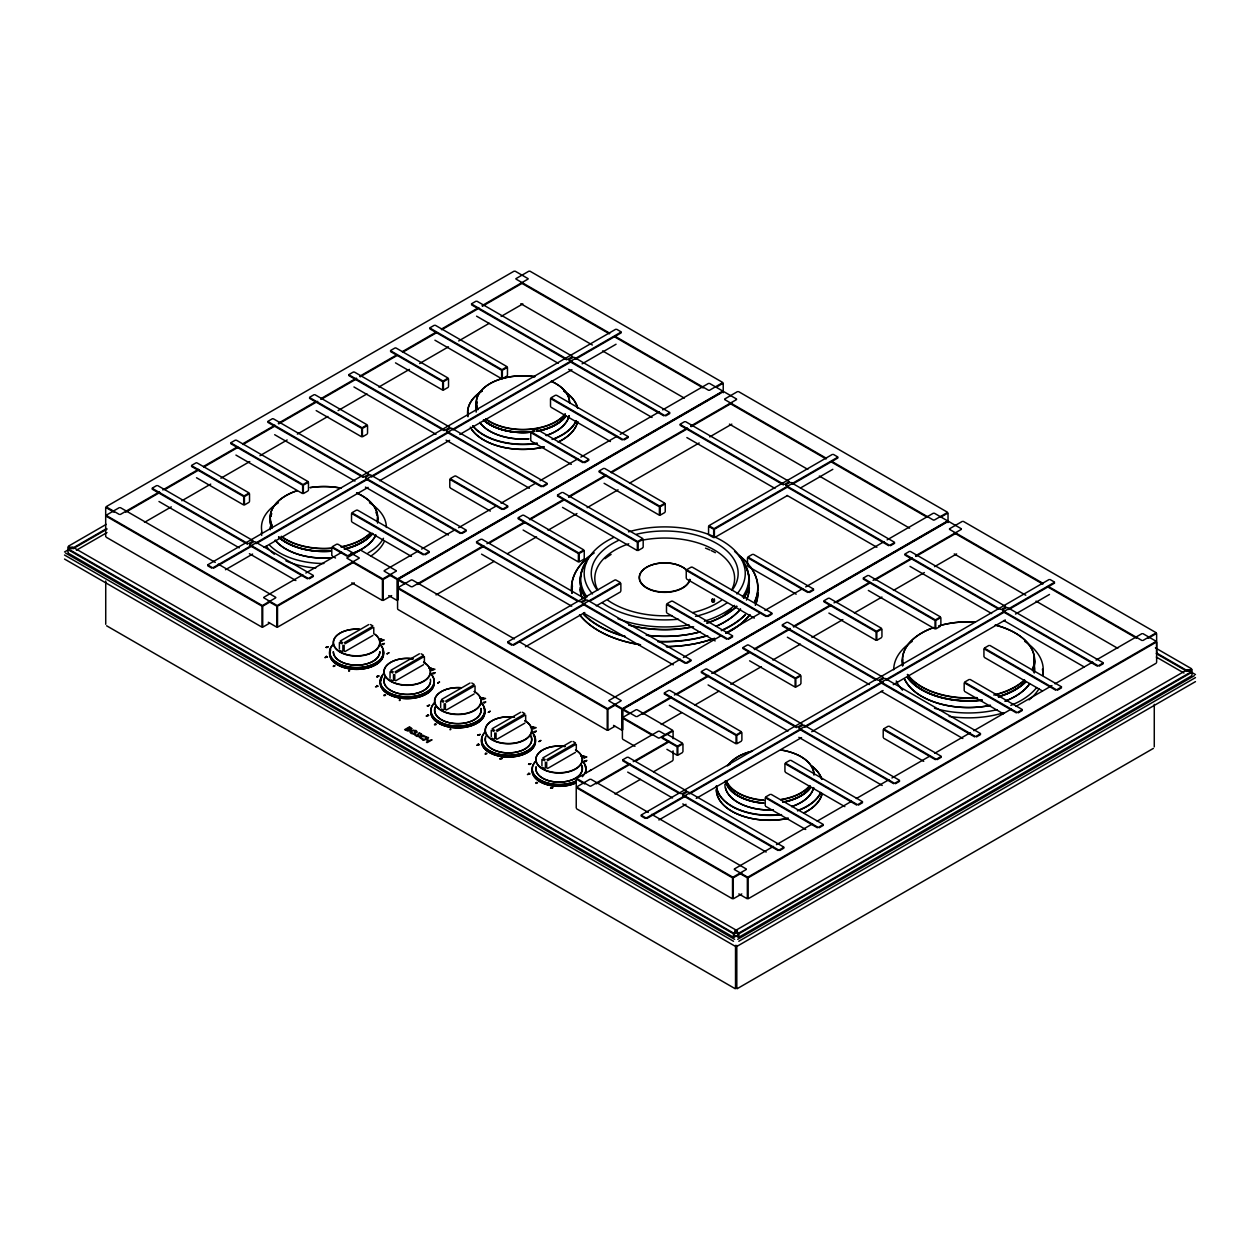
<?xml version="1.0" encoding="UTF-8"?>
<svg xmlns="http://www.w3.org/2000/svg" width="1260" height="1260" viewBox="0 0 1260 1260"><rect width="100%" height="100%" fill="white"/><g stroke="black" fill="none" stroke-linecap="round" stroke-linejoin="round"><path stroke-width="1.5" d="M331.789 555.282L331.789 547.58M747.353 898.27L747.353 878.409M748.062 898.27L748.062 878.409M1154.27 746.865L1154.27 704.34M1156.633 662.382L1156.633 642.112M348.925 670.446C348.043 672.336 350.248 670.619 349.461 670.525M399.546 699.678C398.68 701.568 400.885 699.851 400.097 699.757M450.182 728.91C449.316 730.8 451.505 729.083 450.733 728.989M500.819 758.142L501.354 758.221M712.388 598.957L712.388 601.997M714.231 599.571L712.105 599.571M714.231 599.24L713.506 600.295L711.9 599.76M713.932 601.997L713.506 600.658L713.522 601.933M106.171 506.677L514.111 271.152M152.177 488.171L156.665 485.572M191.504 465.46L196.009 462.861M230.848 442.748L235.336 440.149M267.86 421.376L272.365 418.777M309.519 397.325L314.008 394.726M348.847 374.614L353.351 372.015M390.505 350.564L394.994 347.965M429.833 327.852L434.338 325.269M471.476 303.817L475.981 301.219M106.171 515.23L119.369 507.607M516.08 278.57L528.932 271.152M120.361 514.458L159.421 491.904M162.808 489.935L198.481 469.35M203.569 466.405L237.541 446.796M242.629 443.851L274.9 425.234M278.302 423.265L315.661 401.704M320.749 398.759L356.423 378.157M359.809 376.204L397.183 354.627M402.271 351.697L436.244 332.073M441.331 329.143L478.69 307.566M482.092 305.613L527.94 279.137M125.811 512.143L159.768 492.518M164.871 489.589L198.828 469.98M203.931 467.035L237.904 447.426M242.991 444.481L275.263 425.849M278.649 423.895L317.709 401.341M321.111 399.373L356.785 378.787M360.171 376.819L397.53 355.257M402.633 352.312L436.59 332.703M441.693 329.758L477.351 309.173M482.454 306.227L523.215 282.697M68.465 546.163L106.218 524.365M68.465 548.919L71.694 547.06M64.528 551.974L69.048 549.36M72.655 548.163L106.643 528.538M73.001 548.777L107.005 529.153M76.403 550.226L107.005 532.57M144.49 522.349L171.297 506.866M181.849 500.771L210.719 484.108M220.909 478.217L249.779 461.554M259.969 455.679L287.154 439.976M297.344 434.101L327.899 416.446M338.089 410.571L366.959 393.907M378.85 387.041L409.421 369.385M419.612 363.51L448.481 346.831M458.672 340.956L489.242 323.3M501.133 316.433L522.853 303.896M244.55 495.668L248.677 493.274M362.549 427.534L366.691 425.14M443.536 380.772L447.678 378.378M244.912 496.283L249.039 493.888M362.911 428.148L367.054 425.77M443.898 381.402L448.04 379.008M244.55 504.913L249.039 502.315M362.549 436.779L367.054 434.18M443.536 390.033L448.04 387.434M303.487 484.265L307.613 481.871M502.472 369.385L506.615 366.991M303.833 484.895L307.975 482.501M502.834 369.999L506.961 367.621M303.487 493.526L307.975 490.927M502.472 378.63L506.961 376.031M207.743 564.811L615.683 329.285M248.771 543.517L252.898 541.123M364.455 476.721L368.597 474.327M445.441 429.959L449.584 427.581M568.071 359.163L572.213 356.769M249.748 544.084L253.89 541.69M365.432 477.288L369.574 474.894M446.418 430.526L450.56 428.148M569.063 359.73L573.19 357.336M213.208 567.567L620.802 332.246M213.57 568.181L252.63 545.627M256.032 543.674L368.125 478.958M371.511 477.005L449.631 431.897M453.033 429.928L571.914 361.305M575.316 359.336L621.164 332.861M225.461 569.74L252.63 554.053M264.159 547.407L368.125 487.384M379.654 480.722L449.631 440.323M459.821 434.432L571.914 369.716M582.104 363.841L616.061 344.232M352.012 512.694L356.517 510.111M550.998 397.814L555.502 395.215M332.278 546.73L336.767 544.131M450.277 478.595L454.781 475.997M531.263 431.834L535.768 429.251M263.828 597.287L302.794 574.78M305.834 573.032L341.775 552.289M308.842 578.198L312.984 575.82M348.185 555.502L352.327 553.109M262.836 605.273L275.688 597.854M309.204 578.828L313.346 576.434M348.548 556.117L352.674 553.723M263.198 605.887L269.624 602.185M347.13 557.739L359.966 550.321M277.657 605.273L358.99 558.306M278.019 605.887L354.265 561.865M262.836 627.102L269.624 623.18M277.657 627.102L354.265 582.86M384.253 570.638L418.21 551.029M421.612 549.061L455.569 529.468M458.593 527.704L496.314 505.937M501.055 503.197L535.358 483.383M540.099 480.659L577.804 458.876M580.844 457.128L616.865 436.338M620.251 434.369L659.311 411.831M662.697 409.862L708.545 383.402M424.651 554.227L428.794 551.833M461.664 532.854L465.806 530.46M503.323 508.804L507.465 506.41M542.65 486.092L546.793 483.698M584.309 462.042L588.436 459.664M623.637 439.33L627.779 436.952M665.296 415.296L669.422 412.902M383.276 578.608L396.128 571.19M709.522 390.253L722.374 382.835M425.014 554.841L429.14 552.463M462.026 533.468L466.168 531.09M503.685 509.418L507.812 507.04M543.013 486.722L547.155 484.328M584.672 462.672L588.798 460.278M623.999 439.96L628.141 437.566M665.642 415.91L669.784 413.532M383.639 579.238L391.655 574.607M716.31 387.166L722.736 383.465M398.081 578.608L722.374 391.387M398.065 579.017L722.72 391.592M398.443 579.238L721.035 392.994M476.469 541.8L480.974 539.217M518.112 517.765L522.616 515.167M557.456 495.054L561.944 492.455M599.098 471.004L603.603 468.405M680.085 424.242L684.59 421.659M398.065 587.569L411.28 579.947M724.689 399.01L737.525 391.592M383.276 600.437L391.655 595.602M412.256 586.798L483.572 545.627M486.959 543.674L524.317 522.097M529.405 519.167L563.362 499.558M568.465 496.613L605.808 475.051M610.911 472.106L687.314 428.006M690.701 426.037L736.549 399.577M417.706 584.483L483.934 546.257M489.022 543.312L524.68 522.727M529.767 519.781L563.724 500.173M568.827 497.243L606.17 475.666M611.273 472.736L687.677 428.62M691.063 426.667L731.824 403.137M340.263 641.025L368.786 624.551M344.389 642.663L372.267 626.567M345.035 643.765L372.897 627.669M436.023 594.909L494.109 561.361M507.339 553.738L536.555 536.855M548.084 530.208L576.954 513.544M587.144 507.654L618.062 489.809M629.591 483.147L699.19 442.969M709.742 436.873L731.824 424.132M345.035 651.562L372.897 635.465M579.253 552.652L583.396 550.258M660.24 505.89L664.382 503.496M579.616 553.266L583.758 550.872M660.602 506.504L664.745 504.126M390.899 670.257L419.407 653.783M579.253 561.897L583.758 559.298M660.24 515.135L664.745 512.552M395.026 671.895L422.903 655.798M395.656 672.997L423.533 656.901M395.656 680.794L423.533 664.697M638.19 541.249L642.332 538.855M638.552 541.879L642.694 539.485M638.19 550.51L642.694 547.911M507.748 641.844L614.896 579.978M709.049 525.609L832.387 454.403M581.159 601.839L585.302 599.445M784.775 484.281L788.917 481.887M582.151 602.406L586.278 600.012M785.767 484.848L789.894 482.454M513.214 644.584L620.014 582.923M714.53 528.365L837.506 457.364M513.576 645.215L584.766 604.107M589.853 601.162L620.361 583.553M714.877 528.98L787.327 487.163M792.383 484.249L837.869 457.978M525.436 646.774L584.766 612.533M596.279 605.887L620.361 591.98M714.53 537.611L787.327 495.59M800.447 488.014L832.813 469.319M441.535 699.489L470.043 683.014M445.646 701.127L473.524 685.03M446.292 702.23L474.169 686.133M686.731 569.678L691.22 567.095M446.292 710.026L474.169 693.929M666.997 603.713L671.485 601.115M747.967 556.952L752.472 554.353M492.172 728.721L520.679 712.246M496.283 730.359L524.16 714.262M496.928 731.462L524.806 715.365M496.928 739.258L524.806 723.161M609.068 700.418L680.369 659.248M683.408 657.499L721.114 635.733M725.855 632.992L760.174 613.179M764.899 610.454L802.62 588.672M805.66 586.924L884.111 541.627M887.15 539.863L933.361 513.198M686.48 662.634L690.622 660.256M728.122 638.599L732.265 636.206M767.466 615.888L771.608 613.494M809.109 591.838L813.251 589.444M890.095 545.076L894.238 542.698M608.076 708.403L620.928 700.985M934.337 520.049L947.173 512.631M686.842 663.264L690.984 660.87M728.485 639.214L732.627 636.835M767.828 616.502L771.955 614.124M809.471 592.468L813.614 590.074M890.458 545.706L894.6 543.312M608.438 709.034L614.864 705.317M941.11 516.962L947.536 513.245M622.897 708.403L947.173 521.183M622.881 708.813L947.536 521.372M623.243 709.034L947.536 521.798M542.792 757.953L571.316 741.478M546.919 759.591L574.796 743.495M664.256 692.969L668.761 690.37M701.284 671.596L705.773 668.997M742.928 647.545L747.432 644.962M782.255 624.85L786.76 622.251M823.914 600.799L828.403 598.201M863.242 578.088L867.746 575.489M904.9 554.038L909.389 551.439M547.565 760.693L575.426 744.597M622.881 717.365L636.095 709.742M949.489 528.79L962.341 521.372M608.076 730.233L614.864 726.311M637.072 716.594L671.029 696.985M674.415 695.032L708.372 675.423M711.774 673.454L749.133 651.892M754.22 648.947L789.878 628.362M793.264 626.409L830.623 604.847M834.025 602.878L869.668 582.293M873.07 580.34L912.114 557.786M915.516 555.833L961.364 529.358M547.565 768.49L575.426 752.393M642.521 714.278L671.375 697.615M676.478 694.669L708.734 676.037M713.837 673.108L749.48 652.523M754.582 649.577L790.24 628.992M793.627 627.023L830.986 605.462M836.073 602.532L870.03 582.923M875.133 579.978L910.775 559.393M915.878 556.447L956.623 532.933M661.201 724.484L681.566 712.719M694.795 705.096L718.924 691.157M730.816 684.29L761.371 666.65M772.9 660.004L800.415 644.112M811.944 637.45L842.861 619.605M854.39 612.943L881.921 597.051M893.45 590.404L924.367 572.544M934.558 566.669L956.623 553.928M576.718 778.349L658.413 731.178M659.389 738.029L672.241 730.611M622.723 759.827L627.212 757.228M662.051 737.116L672.604 731.225M576.718 786.901L589.916 779.263M590.893 786.114L629.874 763.623M633.26 761.654L668.855 741.116M596.342 783.815L628.535 765.214M635.323 761.308L669.202 741.746M677.959 745.888L682.101 743.495M795.958 677.754L800.1 675.376M876.944 631.008L881.086 628.614M678.321 746.519L682.463 744.124M796.32 678.384L800.462 675.99M877.306 631.622L881.449 629.244M677.959 755.149L682.463 752.551M795.958 687.015L800.462 684.416M876.944 640.253L881.449 637.654M614.974 794.036L640.395 779.373M653.594 771.75L672.604 760.772M736.895 734.501L741.038 732.107M935.881 619.605L940.023 617.227M737.258 735.115L741.384 732.721M936.243 620.235L940.385 617.841M736.895 743.746L741.384 741.148M935.881 628.866L940.385 626.267M641.151 815.047L1049.108 579.521M682.18 793.753L686.322 791.359M797.863 726.957L802.006 724.563M878.85 680.195L882.992 677.801M1001.495 609.399L1005.622 607.005M683.156 794.32L687.298 791.926M798.856 727.524L802.982 725.13M879.842 680.762L883.969 678.368M1002.472 609.966L1006.614 607.572M646.632 817.787L1054.21 582.466M646.978 818.417L686.054 795.863M689.441 793.894L801.533 729.193M804.935 727.225L883.055 682.133M886.442 680.164L1005.322 611.525M1008.725 609.572L1054.573 583.096M658.87 819.976L686.054 804.289M696.229 798.399L801.533 737.604M811.723 731.729L883.055 690.543M893.245 684.668L1005.322 619.952M1015.513 614.061L1049.486 594.452M785.421 762.93L789.926 760.331M984.422 648.049L988.911 645.451M765.686 796.95L770.191 794.367M883.701 728.831L888.19 726.232M964.688 682.069L969.176 679.471M734.375 868.959L773.435 846.405M776.459 844.641L812.495 823.851M817.22 821.111L851.555 801.297M856.28 798.556L888.914 779.719M891.954 777.971L929.675 756.189M934.762 753.26L970.436 732.659M973.822 730.706L1011.197 709.128M1015.922 706.403L1051.942 685.597M1054.982 683.849L1092.703 662.067M1096.106 660.098L1141.954 633.638M779.389 849.87L783.531 847.476M818.732 827.158L822.859 824.78M858.06 804.447L862.202 802.069M895.088 783.074L899.215 780.696M936.731 759.024L940.873 756.646M976.075 736.328L980.201 733.934M1017.718 712.278L1021.86 709.884M1057.061 689.567L1061.188 687.173M1098.704 665.516L1102.847 663.138M733.383 876.928L746.235 869.51M1142.93 640.49L1155.782 633.071M779.751 850.5L783.893 848.106M819.094 827.788L823.221 825.394M858.422 805.077L862.564 802.683M895.45 783.704L899.577 781.31M937.093 759.654L941.236 757.26M976.421 736.942L980.564 734.548M1018.08 712.892L1022.222 710.514M1057.408 690.181L1061.55 687.803M1099.067 666.146L1103.193 663.752M733.745 877.558L741.778 872.928M1148.112 638.332L1156.144 633.685M748.204 876.928L1155.782 641.608M748.55 877.558L1156.144 642.238M733.383 898.758L741.778 893.923M748.204 898.758L1156.144 663.233M734.848 930.888L1187.345 669.643M734.249 932.904L737.116 931.234M1188.306 670.745L1191.172 669.091M734.596 933.503L737.478 931.849M1188.653 671.359L1191.535 669.706M739.037 932.904L1191.188 671.863M739.384 933.518L1191.535 672.462M734.249 937.125L737.478 935.267M739.037 937.125L1191.535 675.88M737.683 939.33L1194.354 675.675M738.801 941.267L1195.472 677.612M737.683 945.929L1195.472 681.628M737.037 988.769L1153.404 748.377M584.419 760.898L586.908 760.442L585.538 761.56L584.404 760.898M529.909 271.152L722.736 382.473M738.517 391.592L947.536 512.269M963.317 521.372L1156.144 632.709M616.66 329.285L621.164 331.884M833.38 454.403L837.869 457.002M1050.084 579.521L1054.573 582.12M515.104 271.152L527.94 278.57M709.522 383.402L722.736 391.025M723.697 391.592L736.549 399.01M934.337 513.198L947.536 520.821M948.512 521.372L961.364 528.79M1142.93 633.638L1156.144 641.261M1155.404 647.876L1191.535 668.745M516.08 279.137L609.761 333.223M614.864 336.168L708.545 390.253M724.689 399.577L826.481 458.341M831.568 461.27L933.361 520.049M949.489 529.358L1043.17 583.443M1048.273 586.404L1141.954 640.49M520.821 282.712L609.399 333.837M614.502 336.798L703.08 387.923M729.414 403.137L826.119 458.955M831.206 461.9L926.21 516.758M954.245 532.933L1042.808 584.073M1047.926 587.018L1136.488 638.159M1188.306 669.643L1191.188 671.312M1190.952 671.958L1195.472 674.572M1156.68 653.042L1187.345 670.745M1156.333 653.656L1186.999 671.359M1156.333 657.074L1183.943 673.013M520.821 303.707L592.358 345.004M602.579 350.91L684.337 398.113M729.414 424.132L807.817 469.397M819.331 476.044L909.61 528.16M954.245 553.928L1025.782 595.24M1036.004 601.13L1117.762 648.333M476.957 301.219L572.576 356.423M574.166 357.336L669.784 412.54M685.566 421.659L788.917 481.32M790.886 482.454L894.6 542.335M910.366 551.439L1005.622 606.438M1007.591 607.572L1103.193 662.776M471.838 304.164L567.095 359.163M569.063 360.297L664.303 415.296M680.447 424.604L783.799 484.281M785.767 485.415L889.119 545.076M905.263 554.4L1000.503 609.399M1002.472 610.517L1097.728 665.516M471.476 304.794L566.732 359.793M570.402 361.904L663.957 415.91M680.085 425.234L783.437 484.895M787.091 487.006L888.757 545.706M904.9 555.014L998.456 609.037M1003.811 612.124L1097.365 666.146M476.579 316.166L558.227 363.305M568.701 369.337L652.05 417.469M686.873 437.566L774.979 488.439M787.091 495.432L876.897 547.281M910.003 566.386L991.651 613.525M1003.811 620.55L1084.12 666.918M435.314 325.269L506.961 366.628M556.479 395.215L628.141 436.59M868.723 575.489L940.385 616.865M989.887 645.451L1061.55 686.826M430.195 328.214L501.496 369.385M551.36 398.176L622.66 439.33M863.604 578.45L934.904 619.605M984.769 648.396L1056.069 689.567M429.833 328.844L501.133 369.999M550.998 398.79L622.298 439.96M863.242 579.065L934.542 620.235M984.422 649.026L1055.722 690.181M434.92 340.2L501.496 378.63M550.998 407.216L610.423 441.52M868.345 590.436L934.904 628.866M984.422 657.452L1042.492 690.984M709.412 525.971L713.538 528.365M709.049 526.601L713.192 528.98M395.971 347.965L448.04 378.031M536.744 429.251L588.798 459.301M604.58 468.405L664.745 503.149M753.448 554.353L813.614 589.097M829.395 598.201L881.449 628.252M970.153 679.471L1022.222 709.522M390.852 350.926L442.559 380.772M531.625 432.196L583.333 462.042M599.461 471.366L659.263 505.89M748.33 557.314L808.133 591.838M824.276 601.162L875.968 631.008M965.034 682.432L1016.741 712.278M709.049 535.027L713.538 537.611M390.505 351.556L442.197 381.402M531.263 432.826L582.971 462.672M599.098 471.98L658.901 506.504M747.967 557.928L807.77 592.468M823.914 601.776L875.606 631.622M964.688 683.046L1016.379 712.892M395.498 362.864L442.559 390.033M531.263 441.236L571.3 464.357M604.091 483.289L659.263 515.135M747.967 566.354L796.147 594.169M828.907 613.084L875.968 640.253M964.688 691.472L1003.401 713.822M354.328 372.015L449.584 427.014M451.537 428.148L547.155 483.352M562.937 492.455L642.694 538.508M692.197 567.095L771.955 613.132M787.736 622.251L883.355 677.455M884.945 678.368L980.564 733.572M349.209 374.976L444.465 429.959M446.418 431.093L541.674 486.092M557.818 495.416L637.213 541.249M687.078 570.04L766.49 615.888M782.617 625.196L877.873 680.195M879.842 681.329L975.082 736.328M348.847 375.59L444.103 430.589M447.757 432.7L541.312 486.722M557.456 496.03L636.851 541.879M686.731 570.67L766.127 616.502M782.255 625.826L875.81 679.833M881.181 682.936L974.736 736.942M353.95 386.962L435.96 434.306M446.056 440.149L529.405 488.266M562.527 507.386L637.213 550.51M686.731 579.096L754.299 618.109M787.358 637.198L869.369 684.542M881.181 691.362L962.829 738.486M314.984 394.726L367.054 424.777M455.758 475.997L507.812 506.063M523.593 515.167L583.758 549.895M672.462 601.115L732.627 635.843M748.409 644.962L800.462 675.013M889.166 726.232L941.236 756.284M309.865 397.688L361.573 427.534M450.639 478.958L502.346 508.804M518.474 518.112L578.277 552.652M667.343 604.076L727.146 638.599M743.29 647.908L794.981 677.754M884.063 729.178L935.755 759.024M309.519 398.302L361.21 428.148M450.277 479.572L501.984 509.418M518.112 518.742L577.915 553.266M666.997 604.69L726.784 639.214M742.928 648.538L794.619 678.384M883.701 729.808L935.392 759.654M615.872 579.978L620.361 582.577M316.181 410.587L361.573 436.779M450.277 487.998L490.313 511.103M523.105 530.035L578.277 561.897M666.997 613.116L715.16 640.93M749.606 660.807L794.981 687.015M883.701 738.234L923.722 761.339M273.341 418.777L368.597 473.776M370.55 474.894L466.168 530.098M481.95 539.217L585.302 598.878M587.255 600.012L690.984 659.894M706.75 668.997L802.368 724.201M803.974 725.13L899.577 780.334M268.223 421.722L363.478 476.721M365.432 477.855L460.688 532.854M476.831 542.162L580.183 601.839M582.151 602.973L685.503 662.634M701.631 671.958L796.887 726.957M798.856 728.075L894.112 783.074M267.86 422.352L363.116 477.351M366.786 479.462L460.325 533.468M476.469 542.792L578.135 601.477M583.474 604.564L685.141 663.264M701.284 672.572L796.525 727.571M800.194 729.682L893.75 783.704M274.664 434.7L354.974 481.068M365.432 487.1L448.418 535.027M481.556 554.148L571.709 606.202M583.474 612.99L673.281 664.839M708.088 684.936L788.02 731.083M798.856 737.336L882.205 785.452M236.313 440.149L307.975 481.525M357.493 510.111L429.14 551.471M669.737 690.37L741.384 731.745M790.902 760.331L862.564 801.707M231.21 443.095L302.495 484.265M352.375 513.056L423.675 554.227M664.619 693.331L735.919 734.501M785.783 763.292L857.083 804.447M230.848 443.725L302.148 484.895M352.012 513.686L423.313 554.841M664.256 693.961L735.556 735.115M785.421 763.906L856.721 805.077M235.935 455.08L302.495 493.526M352.012 522.097L411.422 556.4M669.344 705.317L735.919 743.746M785.421 772.333L844.846 806.636M360.959 550.321L396.128 570.638M412.256 579.947L514.411 638.93M519.136 641.655L620.928 700.418M637.072 709.742L672.604 730.249M196.985 462.861L249.039 492.912M337.759 544.131L352.674 552.746M508.095 642.191L512.237 644.584M667.532 734.517L682.463 743.148M771.167 794.367L823.221 824.418M384.253 571.19L397.105 578.608M398.428 579.38L411.28 586.798M609.068 700.985L621.904 708.403M623.243 709.175L636.095 716.594M507.748 642.82L511.875 645.215M390.316 575.521L396.743 579.238M398.065 580.01L404.491 583.711M613.525 704.387L621.558 709.034M622.881 709.789L629.307 713.506M350.957 553.109L358.99 557.739M659.389 731.178L665.816 734.879M191.866 465.806L243.574 495.668M332.64 547.092L347.209 555.502M662.413 737.478L676.982 745.888M766.048 797.312L817.756 827.158M191.504 466.436L243.211 496.283M332.278 547.706L346.846 556.117M662.051 738.108L676.62 746.519M765.686 797.942L817.394 827.788M347.13 558.306L382.3 578.608M398.428 587.932L607.099 708.403M623.243 717.727L658.413 738.029M351.792 561.834L381.938 579.238M398.065 588.562L606.737 709.034M622.881 718.342L651.357 734.785M196.513 477.745L243.574 504.913M332.278 556.133L335.507 558.007M666.902 749.322L676.982 755.149M765.686 806.353L805.723 829.474M388.71 595.602L397.105 600.437M613.525 725.382L621.904 730.233M351.792 582.829L382.3 600.437M398.065 609.556L607.099 730.233M622.881 739.337L634.961 746.314M157.642 485.572L252.898 540.556M254.866 541.69L313.346 575.458M628.189 757.228L686.668 790.996M688.275 791.926L783.893 847.13M152.539 488.518L247.779 543.517M249.748 544.651L307.865 578.198M623.07 760.19L681.203 793.753M683.156 794.871L778.412 849.87M152.177 489.148L247.432 544.147M249.386 545.265L307.503 578.828M622.723 760.804L679.172 793.406M682.794 795.501L778.05 850.5M158.98 501.496L239.274 547.864M249.386 553.691L295.88 580.545M627.701 772.112L672.541 797.99M682.794 803.927L766.143 852.043M370.519 624.551L372.897 625.937M421.155 653.783L423.533 655.168M471.791 683.014L474.169 684.4M522.412 712.246L524.806 713.633M573.048 741.478L575.426 742.865M591.397 769.734L589.617 770.774M120.361 507.607L215.271 562.401M218.279 564.149L275.688 597.287M590.893 779.263L648.302 812.417M651.688 814.369L746.235 868.959M340.909 641.655L342.641 642.663M391.545 670.887L393.277 671.895M442.166 700.119L443.914 701.127M492.802 729.351L494.55 730.359M543.438 758.583L545.17 759.591M208.089 565.173L212.231 567.567M641.513 815.409L645.655 817.787M106.533 507.04L119.369 514.458M263.828 597.854L276.68 605.273M577.064 778.696L589.916 786.114M734.375 869.51L747.212 876.928M207.743 565.803L211.869 568.181M641.151 816.023L645.293 818.417M106.171 507.654L114.203 512.3M268.286 601.256L276.318 605.887M340.263 642.758L342.011 643.765M390.899 671.99L392.647 672.997M441.535 701.221L443.268 702.23M492.172 730.453L493.904 731.462M542.792 759.685L544.54 760.693M576.718 779.326L584.735 783.956M740.439 873.842L746.865 877.558M106.533 515.592L261.859 605.273M340.263 650.554L342.011 651.562M390.899 679.786L392.647 680.794M441.535 709.018L443.268 710.026M492.172 738.25L493.904 739.258M542.792 767.482L544.54 768.49M577.064 787.248L732.406 876.928M106.171 516.206L261.513 605.887M576.718 787.878L732.044 877.558M268.286 622.251L276.68 627.102M738.832 893.923L747.212 898.758M106.171 537.201L261.859 627.102M576.718 808.873L732.406 898.758M72.655 547.06L737.478 930.888M68.828 546.509L71.694 548.163M735.21 931.234L738.077 932.904M68.465 547.108L71.347 548.777M734.848 931.849L737.73 933.503M68.828 549.265L733.288 932.904M68.465 549.88L732.942 933.503M734.848 935.267L738.077 937.125M68.465 553.298L733.288 937.125M65.646 553.093L734.643 939.33M64.528 555.03L733.525 941.267M64.528 559.046L734.643 945.929M106.596 625.779L735.289 988.769M1192.007 669.58L1192.007 675.061M1156.633 633.559L1156.633 653.83M983.934 648.884L983.934 656.602M964.183 682.92L964.183 690.622M948.024 513.119L948.024 522.569M940.873 617.715L940.873 625.417M935.755 621.085L935.755 628.378M935.03 621.085L935.03 628.378M883.213 729.666L883.213 737.384M881.937 629.102L881.937 636.82M876.818 632.473L876.818 639.765M876.094 632.473L876.094 639.765M800.951 675.864L800.951 683.566M795.832 679.234L795.832 686.527M795.123 679.234L795.123 686.527M784.933 763.78L784.933 771.482M765.198 797.801L765.198 805.518M747.479 557.802L747.479 565.504M741.888 732.595L741.888 740.297M738.911 934.337L738.911 936.653M738.202 934.337L738.202 936.653M736.769 735.966L736.769 743.258M736.801 945.378L736.801 987.887M736.045 735.966L736.045 743.258M735.525 945.378L735.525 987.887M734.123 934.337L734.123 936.653M733.414 934.337L733.414 936.653M733.257 878.409L733.257 898.27M732.533 878.409L732.533 898.27M723.224 383.323L723.224 392.773M714.499 599.587L714.499 601.366M714.388 529.83L714.388 537.122M714.136 599.224L714.136 601.729M713.68 529.83L713.68 537.122M712.798 600.563L712.798 601.933M712.183 599.224L712.183 601.729M708.561 526.459L708.561 534.177M686.243 570.528L686.243 578.245M682.952 743.998L682.952 751.7M677.833 747.353L677.833 754.645M677.108 747.353L677.108 754.645M673.092 731.099L673.092 738.738M673.092 750.897L673.092 759.938M666.493 604.564L666.493 612.265M665.233 503.984L665.233 511.702M660.114 507.355L660.114 514.647M659.389 507.355L659.389 514.647M643.183 539.359L643.183 547.06M638.064 542.713L638.064 550.006M637.34 542.713L637.34 550.006M622.755 709.884L622.755 729.745M622.393 709.663L622.393 738.502M622.046 709.884L622.046 729.745M620.865 583.427L620.865 591.129M607.95 709.884L607.95 729.745M607.226 709.884L607.226 729.745M584.246 550.746L584.246 558.448M579.127 554.116L579.127 561.409M578.403 554.116L578.403 561.409M576.308 744.361L576.308 750.881M576.23 779.2L576.23 808.022M550.51 398.664L550.51 406.366M546.683 762.206L546.683 767.986M545.407 762.206L545.407 767.986M541.926 759.449L541.926 765.97M530.775 432.684L530.775 440.401M525.672 715.129L525.672 721.649M507.465 367.479L507.465 375.197M502.346 370.849L502.346 378.142M501.622 370.849L501.622 378.142M496.062 732.973L496.062 738.754M494.77 732.973L494.77 738.754M491.29 730.217L491.29 736.738M475.036 685.897L475.036 692.417M449.788 479.446L449.788 487.147M448.528 378.882L448.528 386.584M445.426 703.741L445.426 709.522M444.15 703.741L444.15 709.522M443.41 382.252L443.41 389.545M442.685 382.252L442.685 389.545M440.669 700.985L440.669 707.506M424.399 656.665L424.399 663.185M397.955 580.088L397.955 599.949M397.577 579.868L397.577 608.706M397.231 580.088L397.231 599.949M394.789 674.51L394.789 680.29M393.514 674.51L393.514 680.29M390.033 671.753L390.033 678.274M383.15 580.088L383.15 599.949M382.426 580.088L382.426 599.949M373.779 627.433L373.779 633.953M367.542 425.628L367.542 433.345M362.423 428.998L362.423 436.291M361.699 428.998L361.699 436.291M351.524 513.544L351.524 521.262M344.153 645.277L344.153 651.058M342.877 645.277L342.877 651.058M339.397 642.521L339.397 649.042M308.464 482.375L308.464 490.077M303.345 485.73L303.345 493.022M302.636 485.73L302.636 493.022M277.515 606.737L277.515 626.598M276.806 606.737L276.806 626.598M262.71 606.737L262.71 626.598M262.001 606.737L262.001 626.598M249.527 493.762L249.527 501.464M244.409 497.133L244.409 504.425M243.7 497.133L243.7 504.425M105.73 581.017L105.73 624.283M105.682 507.528L105.682 536.351M67.993 546.982L67.993 552.478M582.514 761.308A27.027 15.608 0 0 1 585.223 773.136M575.568 781.483A27.027 15.608 0 0 1 541.296 780.838A27.027 15.608 0 0 1 535.705 761.308M582.341 761.197A26.822 15.482 0 0 1 585.018 772.947M583.9 774.869A26.822 15.482 0 0 1 582.341 776.68M575.442 781.231A26.822 15.482 0 0 1 541.422 780.586A26.822 15.482 0 0 1 535.878 761.197M575.568 783.043A27.027 15.608 0 0 1 545.596 784.177A27.027 15.608 0 0 1 532.318 768.631M585.223 766.615A27.027 15.608 0 0 1 585.916 772.695M585.711 768.805A26.822 15.482 0 0 1 585.711 772.852M575.442 783.121A26.822 15.482 0 0 1 547.249 784.712A26.822 15.482 0 0 1 532.287 770.821M531.893 732.076A27.027 15.608 0 0 1 508.489 755.48A27.027 15.608 0 0 1 485.069 732.076M531.72 731.966A26.822 15.482 0 0 1 508.489 755.197A26.822 15.482 0 0 1 485.258 731.966M535.279 739.399A27.027 15.608 0 0 1 508.489 757.039A26.822 15.482 0 0 1 481.887 739.573M481.682 739.399A27.027 15.608 0 0 0 508.489 757.039A26.822 15.482 0 0 0 535.075 739.573M533.452 735.462A27.027 15.608 0 0 1 534.587 737.384M481.257 702.844A27.027 15.608 0 0 1 457.852 726.248A27.027 15.608 0 0 1 434.448 702.844M481.084 702.733A26.822 15.482 0 0 1 457.852 725.965A26.822 15.482 0 0 1 434.621 702.733M483.95 708.151A27.027 15.608 0 0 1 459.616 727.776A27.027 15.608 0 0 1 431.046 710.167M484.438 710.341A26.822 15.482 0 0 1 457.852 727.855A26.822 15.482 0 0 1 431.251 710.341M430.621 673.596A27.027 15.608 0 0 1 407.216 697.016A27.027 15.608 0 0 1 383.812 673.596A26.822 15.482 0 0 0 407.216 696.733A26.822 15.482 0 0 0 430.447 673.501M434.007 680.935A27.027 15.608 0 0 1 403.688 698.434A27.027 15.608 0 0 1 382.252 676.998M433.818 685.156A26.822 15.482 0 0 1 401.987 698.323A26.822 15.482 0 0 1 381.308 679.124M379.984 644.364A27.027 15.608 0 0 1 356.58 667.784A27.027 15.608 0 0 1 333.175 644.364M379.811 644.269A26.822 15.482 0 0 1 356.58 667.501A26.822 15.482 0 0 1 333.349 644.269M382.693 649.688A27.027 15.608 0 0 1 356.58 669.344A26.822 15.482 0 0 1 330.671 649.892M330.482 649.688A27.027 15.608 0 0 0 356.58 669.344A26.822 15.482 0 0 0 382.489 649.892M575.615 750.015A23.326 13.466 0 0 1 568.969 771.75A23.326 13.466 0 0 1 535.878 760.725A23.326 13.466 0 0 1 565.157 746.534M575.473 749.936A23.121 13.356 0 0 1 568.89 771.482A23.121 13.356 0 0 1 536.067 760.552A23.121 13.356 0 0 1 565.094 746.487M581.648 765.166A23.326 13.466 0 0 1 560.637 782.098A23.121 13.356 0 0 1 536.177 767.072M535.988 766.899A23.326 13.466 0 0 0 560.637 782.098A23.121 13.356 0 0 0 581.458 765.356M524.979 720.783A23.326 13.466 0 0 1 518.348 742.518A23.326 13.466 0 0 1 485.242 731.493A23.326 13.466 0 0 1 514.521 717.302A23.121 13.356 0 0 0 485.447 731.32A23.121 13.356 0 0 0 518.254 742.25A23.121 13.356 0 0 0 524.837 720.704M531.027 735.934A23.326 13.466 0 0 1 508.489 752.881A23.326 13.466 0 0 1 485.951 735.934M530.822 736.123A23.121 13.356 0 0 1 510.001 752.913A23.121 13.356 0 0 1 485.557 737.84M474.343 691.551A23.326 13.466 0 0 1 468.626 713.034A23.326 13.466 0 0 1 434.873 703.427A23.326 13.466 0 0 1 460.892 687.724A23.121 13.356 0 0 0 435.078 703.237A23.121 13.356 0 0 0 468.531 712.766A23.121 13.356 0 0 0 474.201 691.472M480.989 708.435A23.326 13.466 0 0 1 456.325 723.634A23.121 13.356 0 0 1 435.503 706.891M435.314 706.702A23.326 13.466 0 0 0 456.325 723.634A23.121 13.356 0 0 0 480.784 708.608M423.722 662.319A23.326 13.466 0 0 1 417.076 684.054A23.326 13.466 0 0 1 383.969 673.029A23.326 13.466 0 0 1 413.248 658.838A23.121 13.356 0 0 0 384.174 672.856A23.121 13.356 0 0 0 416.997 683.786A23.121 13.356 0 0 0 423.565 662.24M430.353 679.187A23.326 13.466 0 0 1 405.688 694.402A23.326 13.466 0 0 1 384.678 677.471M430.148 682.857A23.121 13.356 0 0 1 402.712 694.213A23.121 13.356 0 0 1 384.883 677.659M375.102 634.41A23.326 13.466 0 0 1 365.51 655.058A23.326 13.466 0 0 1 333.459 644.38A23.326 13.466 0 0 1 359.635 629.26A23.121 13.356 0 0 0 333.648 644.191A23.121 13.356 0 0 0 365.432 654.79A23.121 13.356 0 0 0 374.929 634.316M379.921 651.719A23.326 13.466 0 0 1 356.58 665.185A23.121 13.356 0 0 1 333.459 651.892M333.254 651.719A23.326 13.466 0 0 0 356.58 665.185A23.121 13.356 0 0 0 379.717 651.892M734.611 551.439A84.073 48.541 0 0 1 742.392 596.988M734.611 605.383A84.073 48.541 0 0 1 704.34 621.227M689.11 624.865A84.073 48.541 0 0 1 617.998 618.77M587.034 596.988A84.073 48.541 0 0 1 593.303 552.778M628.504 531.862A80.53 46.494 0 0 1 721.429 540.383A80.53 46.494 0 0 1 736.942 593.964M726.957 602.894A80.53 46.494 0 0 1 695.52 616.36M678.478 619.211A80.53 46.494 0 0 1 602.453 602.894M592.484 593.964A80.53 46.494 0 0 1 613.62 537.453M636.599 534.224A73.458 42.415 0 0 1 716.641 543.422A73.458 42.415 0 0 1 732.564 589.633M721.492 600.311A73.458 42.415 0 0 1 692.811 612.581M671.911 615.605A73.458 42.415 0 0 1 607.934 600.311M596.846 589.633A73.458 42.415 0 0 1 618.109 540.619M731.666 609.257A80.53 46.494 0 0 1 724.374 614.644M641.151 540.414A69.914 40.367 0 0 1 712.908 549.171A69.914 40.367 0 0 1 731.603 590.121M597.807 590.121A69.914 40.367 0 0 1 628.772 543.784M605.005 558.716A73.458 42.415 0 0 1 611.1 554.431M705.521 548.163A73.458 42.415 0 0 1 709.9 549.99M711.302 550.636A73.458 42.415 0 0 1 715.365 552.699M689.976 579.553A25.483 14.71 0 0 1 653.94 590.971A25.483 14.71 0 0 1 645.923 567.693A25.483 14.71 0 0 1 686.779 570.276M689.771 579.364A25.279 14.6 0 0 1 654.019 590.688A25.279 14.6 0 0 1 646.065 567.598A25.279 14.6 0 0 1 686.606 570.166M820.874 792.65A53.203 30.712 0 0 1 797.58 810.778M781.562 814.606A53.203 30.712 0 0 1 716.326 786.035M811.692 766.001A53.203 30.712 0 0 1 821.882 779.357M820.685 792.445A52.999 30.602 0 0 1 797.47 810.511M779.83 814.543A52.999 30.602 0 0 1 716.53 785.862M727.429 765.907A52.999 30.602 0 0 1 730.406 763.859M811.534 765.907A52.999 30.602 0 0 1 821.678 779.216M822.229 793.532A53.203 30.712 0 0 1 803.675 813.047A52.999 30.602 0 0 0 822.04 793.674M788.224 818.275A53.203 30.712 0 0 1 716.278 789.516M788.162 818.323A52.999 30.602 0 0 1 716.483 789.689M1024.679 641.34A74.765 43.171 0 0 1 1042.603 675.439M1036.571 687.613A74.765 43.171 0 0 1 1010.819 705.38M997.085 709.679A74.765 43.171 0 0 1 934.526 708.262M902.538 690.149A74.765 43.171 0 0 1 896.254 680.983M893.718 669.8A74.765 43.171 0 0 1 912.272 641.34M1039.075 688.637A74.561 43.045 0 0 1 1029.073 699.883M1004.047 712.624A74.561 43.045 0 0 1 949.174 716.389M1042.398 669.186A74.561 43.045 0 0 1 1043.028 674.809M750.85 567.346A93.24 53.834 0 0 1 754.772 601.87M745.463 614.864A93.24 53.834 0 0 1 721.476 630.646M707.758 635.686A93.24 53.834 0 0 1 657.736 641.623M625.306 636.725A93.24 53.834 0 0 1 583.963 614.864M571.914 593.224A93.24 53.834 0 0 1 593.806 552.983M738.675 555.172A93.24 53.834 0 0 1 747.794 563.503M738.517 555.077A93.035 53.723 0 0 1 754.582 601.681M745.29 614.628A93.035 53.723 0 0 1 721.35 630.394M705.852 635.953A93.035 53.723 0 0 1 657.751 641.34M625.385 636.457A93.035 53.723 0 0 1 584.136 614.628M572.119 593.035A93.035 53.723 0 0 1 593.964 552.888M757.953 592.767A93.24 53.834 0 0 1 755.512 604.989M749.889 614.659A93.24 53.834 0 0 1 726.185 633.245M711.333 639.387A93.24 53.834 0 0 1 666.445 646.601M579.521 614.659A93.24 53.834 0 0 0 640.568 644.774A93.035 53.723 0 0 1 579.71 614.785M571.662 589.255A93.24 53.834 0 0 1 572.26 585.742M757.748 592.94A93.035 53.723 0 0 1 755.323 605.131M749.7 614.785A93.035 53.723 0 0 1 726.059 633.323M714.703 638.237A93.035 53.723 0 0 1 666.445 646.648M571.867 589.428A93.035 53.723 0 0 1 572.465 585.916M383.481 538.288A62.449 36.052 0 0 1 368.077 552.935M323.914 563.503A62.449 36.052 0 0 1 269.845 545.47M262.001 532.161A62.449 36.052 0 0 1 278.35 502.803M369.495 502.803A62.449 36.052 0 0 1 386.363 527.452M384.237 541.611A62.449 36.052 0 0 1 370.865 556.054M315.772 568.024A62.449 36.052 0 0 1 285.91 560.873M274.381 554.227A62.449 36.052 0 0 1 266.222 546.068M261.718 535.421A62.449 36.052 0 0 1 261.481 532.271M576.387 420.84A55.361 31.957 0 0 1 553.66 439.141M537.233 443.441A55.361 31.957 0 0 1 472.736 426.069M468.027 416.729A55.361 31.957 0 0 1 482.092 390.962M563.724 390.962A55.361 31.957 0 0 1 577.427 407.012M576.182 420.635A55.157 31.846 0 0 1 552.038 439.441M537.185 443.158A55.157 31.846 0 0 1 472.925 425.849M467.964 415.17A55.157 31.846 0 0 1 482.249 390.884M563.582 390.884A55.157 31.846 0 0 1 577.6 408.24M577.804 421.565A55.361 31.957 0 0 1 558.023 442.102A55.157 31.846 0 0 0 576.182 425.801M544.099 446.922A55.361 31.957 0 0 1 471.76 429.628M467.602 416.005A55.361 31.957 0 0 1 468.027 413.217M577.6 421.706A55.157 31.846 0 0 1 576.765 424.447M544.021 446.985A55.157 31.846 0 0 1 470.311 427.124M813.692 787.594A44.588 25.735 0 0 1 791.768 806.526M724.894 784.24A44.588 25.735 0 0 0 773.372 809.881A44.383 25.625 0 0 1 725.492 787.752M813.487 787.752A44.383 25.625 0 0 1 791.674 806.589M810.668 787.547A44.588 25.735 0 0 1 782.885 802.258M725.288 781.058A44.588 25.735 0 0 0 763.67 803.219A44.383 25.625 0 0 1 728.485 787.673M810.479 787.295A44.383 25.625 0 0 1 782.822 801.927M763.686 802.888A44.383 25.625 0 0 1 728.485 787.295M726.61 784.114A44.383 25.625 0 0 1 725.492 780.838M1029.578 683.975A66.134 38.194 0 0 1 1005.228 701.111M904.586 679.234A66.134 38.194 0 0 0 990.549 705.348A65.945 38.068 0 0 1 904.79 679.376M1034.05 664.366A66.134 38.194 0 0 1 1034.365 672.683M1033.846 664.555A65.945 38.068 0 0 1 1034.161 672.84M1029.389 684.085A65.945 38.068 0 0 1 1005.102 701.174M1034.05 657.783A66.134 38.194 0 0 1 1033.043 671.029M1025.75 681.865A66.134 38.194 0 0 1 998.503 696.796M982.233 700.119A66.134 38.194 0 0 1 907.373 677.376M902.585 666.099A66.134 38.194 0 0 1 902.585 659.437M1033.846 657.625A65.945 38.068 0 0 1 1033.846 667.564M1025.577 681.628A65.945 38.068 0 0 1 998.408 696.512M980.485 700.024A65.945 38.068 0 0 1 907.562 677.171M743.904 563.692A84.625 48.856 0 0 1 743.904 598.106M736.864 606.422A84.625 48.856 0 0 1 707.017 623.212M693.646 626.803A84.625 48.856 0 0 1 628.945 625.18M585.506 598.106A84.625 48.856 0 0 1 586.53 562.196M746.912 569.662A84.42 48.73 0 0 1 743.715 597.901M736.691 606.202A84.42 48.73 0 0 1 706.923 622.944M691.85 626.881A84.42 48.73 0 0 1 629.039 624.913M585.695 597.901A84.42 48.73 0 0 1 582.498 569.662M749.322 587.491A84.625 48.856 0 0 1 746.44 600.138M740.596 609.1A84.625 48.856 0 0 1 716.216 626.251M700.466 631.764A84.625 48.856 0 0 1 646.396 635.182M582.293 598.579A84.625 48.856 0 0 1 580.088 587.491M749.086 589.255A84.42 48.73 0 0 1 746.912 598.721M740.423 609.21A84.42 48.73 0 0 1 716.09 626.315M700.387 631.827A84.42 48.73 0 0 1 646.427 635.229M581.915 597.161A84.42 48.73 0 0 1 580.34 589.255M377.543 517.702A53.818 31.075 0 0 1 377.543 523.12M372.692 533.547A53.818 31.075 0 0 1 344.516 549.124M278.523 537.106A53.818 31.075 0 0 0 330.939 551.219A53.613 30.949 0 0 1 278.696 537.248M271.924 528.444A53.818 31.075 0 0 1 270.097 520.412M270.553 516.348A53.818 31.075 0 0 1 271.373 513.686M375.905 512.363A53.818 31.075 0 0 1 376.929 515.009M375.905 535.043A53.818 31.075 0 0 1 352.343 553.392M330.939 557.802A53.818 31.075 0 0 1 275.137 540.13A53.613 30.949 0 0 0 330.923 557.849M270.301 529.704A53.818 31.075 0 0 1 270.097 526.995M375.716 535.169A53.613 30.949 0 0 1 352.233 553.455M372.519 533.327A53.613 30.949 0 0 1 344.437 548.84M330.923 550.935A53.613 30.949 0 0 1 278.696 536.87M271.577 526.948A53.613 30.949 0 0 1 270.758 524.286M270.758 516.206A53.613 30.949 0 0 1 271.577 513.544M569.252 415.627A46.746 26.98 0 0 1 546.273 435.472M479.729 422.431A46.746 26.98 0 0 0 529.011 438.858A46.541 26.869 0 0 1 479.918 422.557M476.17 412.115A46.746 26.98 0 0 1 476.563 408.587M569.048 415.784A46.541 26.869 0 0 1 546.178 435.55M536.965 431.251A46.746 26.98 0 0 0 566.087 415.847A46.746 26.98 0 0 1 536.965 431.314A46.541 26.869 0 0 0 565.898 416.02M483.494 420.021A46.746 26.98 0 0 0 532.035 431.991A46.746 26.98 0 0 1 483.494 420.068M565.898 415.642A46.541 26.869 0 0 1 536.902 430.983M534.949 431.314A46.541 26.869 0 0 1 483.667 419.785M476.768 408.87A46.541 26.869 0 0 1 476.768 401.845M809.897 785.767A44.588 25.735 0 0 1 781.027 799.753M763.67 800.399A44.588 25.735 0 0 1 726.422 781.547M728.296 765.04A44.588 25.735 0 0 1 752.425 751.102A44.383 25.625 0 0 0 728.485 764.914M781.027 750.031A44.588 25.735 0 0 1 814.07 774.884M809.707 785.547A44.383 25.625 0 0 1 780.964 799.47M763.686 800.116A44.383 25.625 0 0 1 726.61 781.357M780.964 749.968A44.383 25.625 0 0 1 813.865 774.727M810.479 787.673A44.383 25.625 0 0 1 786.46 801.533M726.61 784.508A44.383 25.625 0 0 1 725.492 781.216M995.369 625.117A66.134 38.194 0 0 1 1032.365 669.879M1024.648 680.164A66.134 38.194 0 0 1 995.369 694.89M977.114 697.867A66.134 38.194 0 0 1 907.373 674.62M902.9 664.981A66.134 38.194 0 0 1 933.55 627.574M940.007 625.527A66.134 38.194 0 0 1 975.397 622.03A65.945 38.068 0 0 0 938.542 625.921M995.29 625.054A65.945 38.068 0 0 1 1032.16 669.69M1024.475 679.943A65.945 38.068 0 0 1 993.715 695M977.083 697.583A65.945 38.068 0 0 1 907.562 674.399M903.105 664.808A65.945 38.068 0 0 1 933.66 627.511M1033.846 658.019A65.945 38.068 0 0 1 1033.846 667.957M1025.577 682.022A65.945 38.068 0 0 1 998.408 696.906M982.186 700.213A65.945 38.068 0 0 1 907.562 677.549M370.534 533.185A53.818 31.075 0 0 1 341.224 547.06M330.939 548.447A53.818 31.075 0 0 1 281.216 536.555M271.924 525.688A53.818 31.075 0 0 1 297.014 490.738M356.69 492.991A53.818 31.075 0 0 1 377.275 521.703M370.361 532.948A53.613 30.949 0 0 1 341.161 546.793M330.923 548.163A53.613 30.949 0 0 1 281.374 536.319M272.128 525.483A53.613 30.949 0 0 1 297.108 490.66M356.564 492.912A53.613 30.949 0 0 1 377.086 521.514M372.519 533.705A53.613 30.949 0 0 1 344.437 549.218M271.577 527.326A53.613 30.949 0 0 1 270.349 521.971M270.758 516.584A53.613 30.949 0 0 1 271.577 513.923M565.267 414.162A46.746 26.98 0 0 1 485.824 419.186M477.76 409.736A46.746 26.98 0 0 1 535.012 376.693A46.541 26.869 0 0 0 477.965 409.547M551.36 381.355A46.746 26.98 0 0 1 569.646 402.759M565.078 413.941A46.541 26.869 0 0 1 485.998 418.95M551.234 381.276A46.541 26.869 0 0 1 569.441 402.586M531.988 432.085A46.541 26.869 0 0 1 483.667 420.178M476.768 409.248A46.541 26.869 0 0 1 476.768 402.224M417.706 734.533L417.06 735.919L415.658 734.533L414.776 735.053L417.044 736.454L418.399 736.123L418.761 733.462L421.549 734.076L419.375 732.832L417.706 734.533M333.805 665.611C331.191 667.642 337.696 665.343 333.805 665.611M384.442 694.843C381.827 696.874 388.332 694.575 384.442 694.843M435.078 724.075C432.463 726.106 438.952 723.807 435.078 724.075M485.714 753.307C483.084 755.338 489.589 753.039 485.714 753.307M536.335 782.539C533.72 784.57 540.225 782.271 536.335 782.539M499.937 758.929L502.11 758.488L499.937 758.929M550.573 788.162L552.746 787.72L550.573 788.162M328.261 646.758L326.057 647.404L328.261 646.758M378.898 675.99L376.693 676.636L378.898 675.99M429.534 705.222L427.313 705.868L429.534 705.222M480.154 734.454L477.949 735.1L480.154 734.454M530.791 763.686L528.586 764.332L530.791 763.686M408.98 729.886L405.988 729.682L407.515 728.8L408.98 729.886M551.707 787.516L551.707 787.516M333.396 666.036L333.396 666.036M384.032 695.268L384.032 695.268M434.653 724.5L434.653 724.5M485.289 753.732L485.289 753.732M535.925 782.964L535.925 782.964M327.206 647.419L326.403 647.372L327.206 647.419M377.842 676.651L377.039 676.604L377.842 676.651M428.479 705.884L427.675 705.836L428.479 705.884M479.115 735.115L478.312 735.068L479.115 735.115M529.736 764.347L528.932 764.3L529.736 764.347M411.721 728.532L408.051 731.115L404.649 729.65L409.547 726.815L411.721 728.532M381.024 639.277L378.661 639.261L381.024 639.277M431.66 668.509L429.298 668.493L431.66 668.509M482.297 697.741L479.918 697.725L482.297 697.741M532.917 726.973L530.554 726.957L532.917 726.973M583.553 756.205L581.191 756.189L583.553 756.205M420.872 736.202L420.084 737.289L423.265 739.084L422.494 739.525L419.108 737.1L420.084 735.808L422.698 735.178L426.636 737.068L420.872 736.202M411.658 730.863L410.855 731.95L413.595 733.525L416.257 731.981L413.532 730.406L411.658 730.863M410.933 730.438L409.878 731.871L411.028 733.399L413.737 734.092L417.249 732.06L416.068 730.516L410.933 730.438M380.599 639.261L379.087 639.277L380.599 639.261M431.235 668.493L429.707 668.509L431.235 668.493M481.856 697.725L480.344 697.741L481.856 697.725M532.492 726.957L530.98 726.973L532.492 726.957M583.128 756.189L581.616 756.205L583.128 756.189M410.728 728.469L408.145 728.438L409.626 727.587L410.728 728.469M384.379 643.513L383.009 644.616L381.875 643.97L384.379 643.513M435.015 672.745L433.645 673.864L432.511 673.202L435.015 672.745M485.635 701.977L484.265 703.096L483.147 702.434L485.635 701.977M536.272 731.209L534.901 732.328L533.767 731.666L536.272 731.209M326.324 656.35L326.86 656.933L324.875 657.594L327.49 657.011L326.324 656.35M381.623 639.403L380.268 640.427L382.426 640.19L381.449 641.104L384.3 640.001L381.623 639.403M388.868 652.806L387.088 653.83L388.868 652.806M376.96 685.582L377.496 686.164L375.496 686.826L378.11 686.243L376.96 685.582M432.243 668.635L430.904 669.659L433.062 669.422L432.085 670.336L434.936 669.233L432.243 668.635M439.504 682.038L437.724 683.062L439.504 682.038M427.597 714.814L428.116 715.397L426.132 716.058L428.747 715.475L427.597 714.814M482.879 697.867L481.541 698.89L483.698 698.654L482.722 699.568L485.572 698.465L482.879 697.867M427.88 737.399L422.982 740.234L425.817 739.415L428.573 740.99L426.431 742.234L427.14 742.628L432.038 739.809L429.203 740.628L426.463 739.037L428.589 737.809L427.88 737.399M490.14 711.27L488.36 712.294L490.14 711.27M478.233 744.046L478.753 744.628L476.768 745.29L479.383 744.707L478.233 744.046M533.515 727.099L532.177 728.122L534.319 727.886L533.358 728.8L536.193 727.697L533.515 727.099M540.776 740.502L538.981 741.526L540.776 740.502M528.853 773.278L529.389 773.86L527.404 774.522L530.019 773.939L528.853 773.278M584.483 756.394L582.797 757.355L584.955 757.118L583.978 758.032L586.829 756.945L584.483 756.394M476.563 402.003A46.746 26.98 0 0 0 476.563 409.043A46.746 26.98 0 0 1 476.563 402.05M341.224 488.219A53.818 31.075 0 0 0 309.991 487.62A53.613 30.949 0 0 1 341.161 488.155"/></g></svg>
